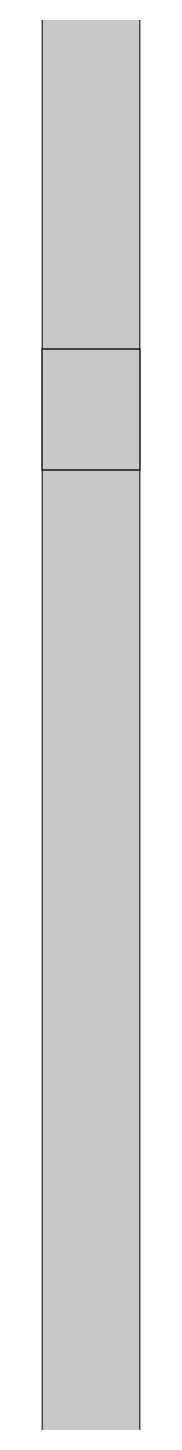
# Model space of a CAD drawing. Header units: metres. Extents: x 512 to 829, y -209 to 245.
# Drawn here: x 652.167 to 652.368, y -173.781 to -170.895 of the extents above; entities that cross this region are included whole.
import ezdxf

# ---------------------------------------------------------------- set-up
doc = ezdxf.new("R2010")
doc.units = ezdxf.units.M
doc.header["$LTSCALE"] = 0.508
doc.layers.add('03', color=3, linetype='Continuous', lineweight=15)
doc.layers.add('MB-ARQ-ALVENARIA-HATCH', color=251, linetype='Continuous')
doc.layers.add('PENA06', color=6, linetype='Continuous')

msp = doc.modelspace()

# ---------------------------------------------------------------- hatches: boundary and pattern name
at = {"layer": 'MB-ARQ-ALVENARIA-HATCH'}
h = msp.add_hatch(color=256, dxfattribs=at)
h.dxf.hatch_style = 1
h.paths.add_polyline_path([(652.3679, -168.9072), (652.1667, -168.9072), (652.1667, -171.5594), (652.3679, -171.5594)])
h = msp.add_hatch(color=256, dxfattribs=at)
h.dxf.hatch_style = 1
h.paths.add_polyline_path([(652.1667, -171.5594), (652.3679, -171.5594), (652.3679, -168.9072), (652.1667, -168.9072)])
h = msp.add_hatch(color=256, dxfattribs=at)
h.dxf.hatch_style = 1
h.paths.add_polyline_path([(652.1667, -171.8109), (652.1667, -171.5594), (652.3679, -171.5594), (652.3679, -171.8109)])
h = msp.add_hatch(color=256, dxfattribs=at)
h.dxf.hatch_style = 1
h.paths.add_polyline_path([(652.1667, -171.8109), (652.1667, -171.5594), (652.3679, -171.5594), (652.3679, -171.8109)])
h = msp.add_hatch(color=256, dxfattribs=at)
h.dxf.hatch_style = 1
h.paths.add_polyline_path([(652.3679, -171.8109), (652.1667, -171.8109), (652.1667, -174.4244), (652.3679, -174.4244)])
h = msp.add_hatch(color=256, dxfattribs=at)
h.dxf.hatch_style = 1
h.paths.add_polyline_path([(652.1667, -174.4244), (652.3679, -174.4244), (652.3679, -171.8109), (652.1667, -171.8109)])

# ---------------------------------------------------------------- linework, layer by layer
at = {"layer": '03'}
for p, q in [((652.1667, -168.3314), (652.1667, -176.2902)), ((652.1667, -168.3314), (652.1667, -176.2902)), ((652.3679, -168.3314), (652.3679, -176.5718)), ((652.3679, -168.3314), (652.3679, -176.5718))]:
    msp.add_line(p, q, dxfattribs=at)
at = {"layer": 'PENA06'}
msp.add_lwpolyline([(652.1667, -171.8109), (652.1667, -171.5594), (652.3679, -171.5594), (652.3679, -171.8109)], close=True, dxfattribs=at)
msp.add_lwpolyline([(652.1667, -171.8109), (652.1667, -171.5594), (652.3679, -171.5594), (652.3679, -171.8109)], close=True, dxfattribs=at)

doc.saveas('drawing.dxf')
